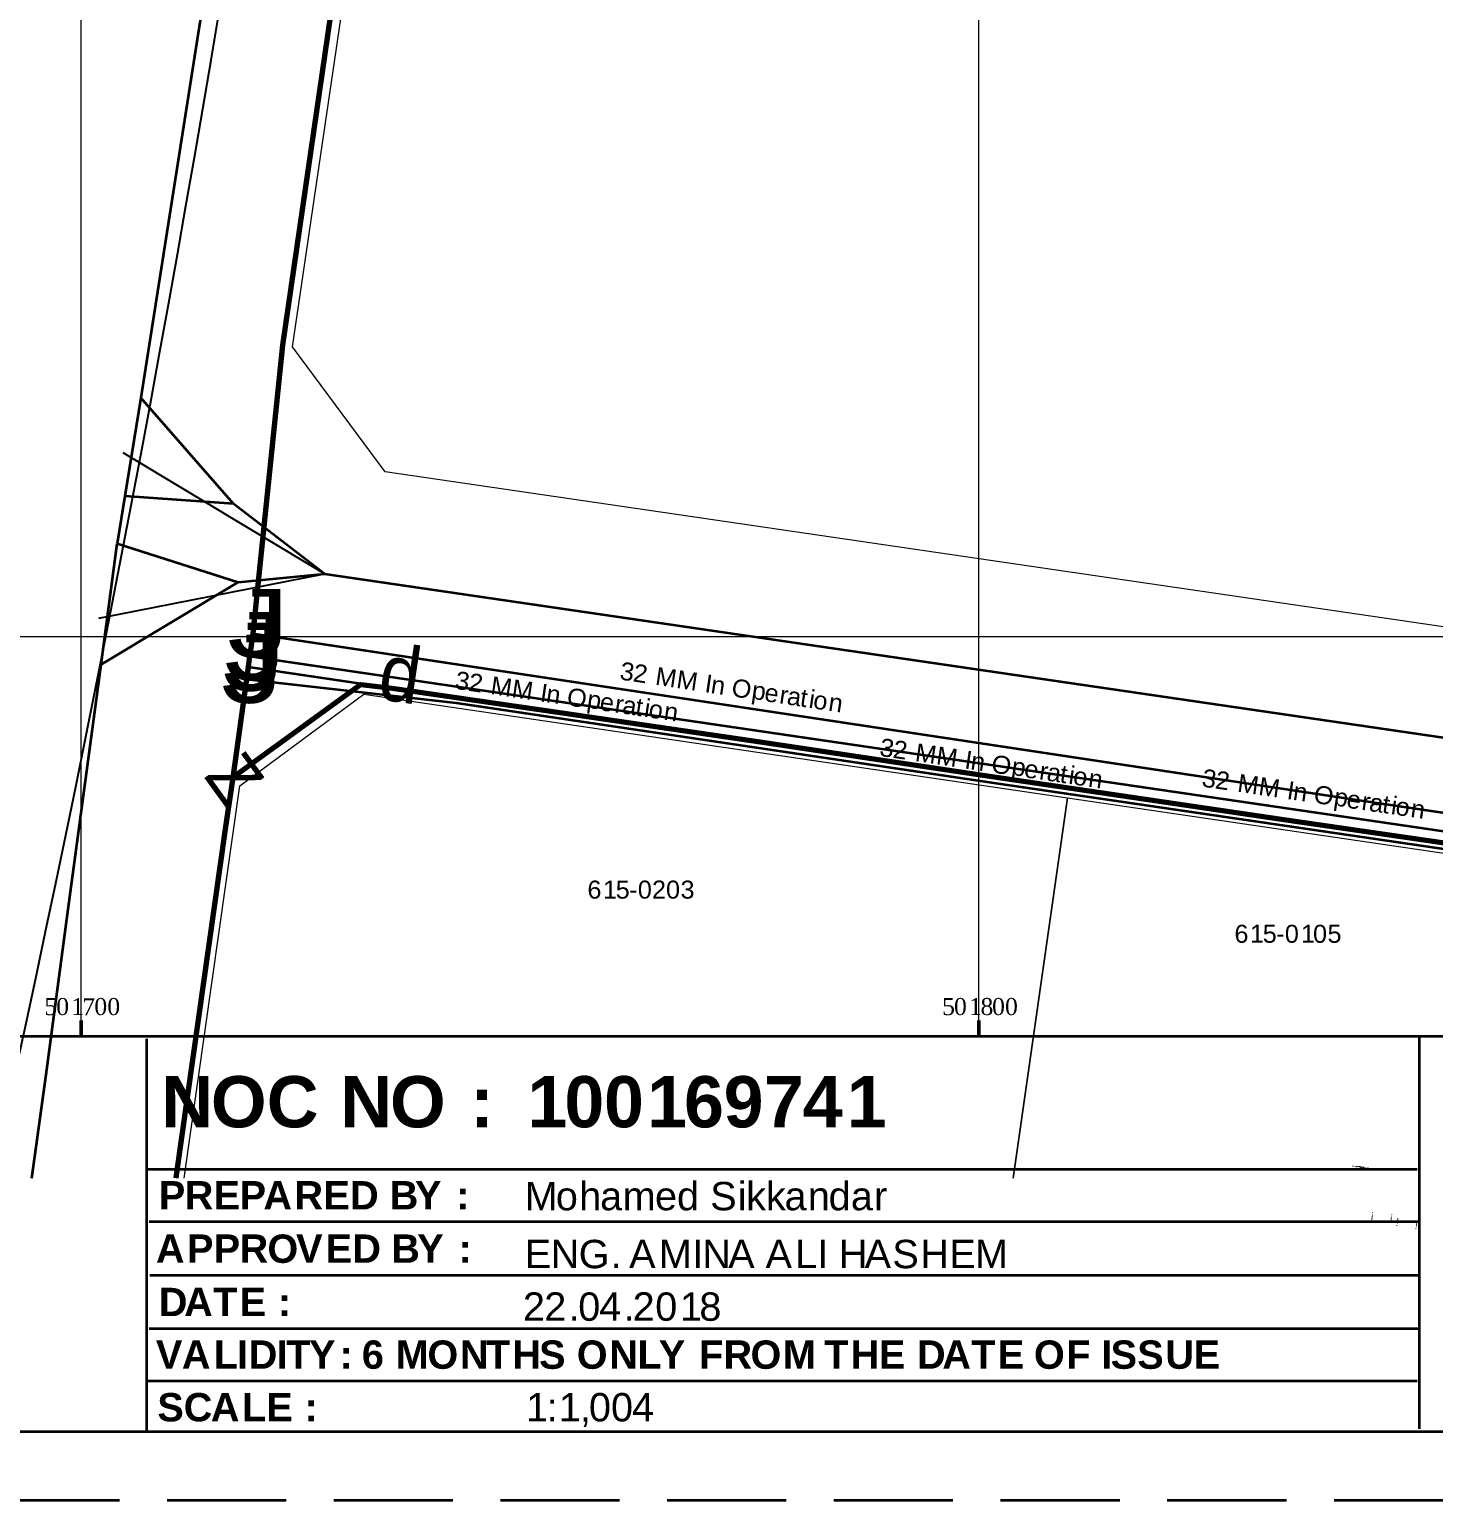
# Model space of a CAD drawing. Header units: inches. Extents: x 0.2 to 23.4, y 0.2 to 16.2.
# Drawn here: x 5.15 to 11.29, y 0.33 to 6.77 of the extents above; entities that cross this region are included whole.
import ezdxf

# ---------------------------------------------------------------- set-up
doc = ezdxf.new("R2010")
doc.units = ezdxf.units.IN
doc.header["$MEASUREMENT"] = 0
doc.linetypes.add('PDF_LineType328c69e9cd564e1fa5a4a7aff3a71530', pattern=[0.729166641831398, 0.5208333134651184, -0.2083333283662796])
doc.layers.add('PDF_Geometry', color=7, linetype='Continuous', true_color=0x4ce600)
doc.layers.add('PDF_Text', color=7, linetype='Continuous')
doc.styles.add('PDF Arial', font='arial.ttf')
doc.styles.add('PDF Arial Bold', font='arialbd.ttf')
doc.styles.add('PDF Times New Roman', font='times.ttf')

msp = doc.modelspace()

# ---------------------------------------------------------------- linework, layer by layer
at = {"layer": 'PDF_Geometry', "color": 254, "linetype": 'PDF_LineType328c69e9cd564e1fa5a4a7aff3a71530', "lineweight": 35, "true_color": 0xcccccc}
msp.add_lwpolyline([(0.3466787338256836, 0.3324839274088542), (0.3466787338256836, 16.19779629177517), (23.04080200195312, 16.19779629177517), (23.04080200195312, 0.3324839274088542), (0.3466787338256836, 0.3324839274088542)], dxfattribs=at)
at = {"layer": 'PDF_Geometry', "color": 7, "lineweight": 35}
for points in [[(0.7300254503885905, 0.6324581570095487), (0.7300254503885905, 15.92448933919271), (22.82412889268663, 15.92448933919271), (22.82412889268663, 0.6324581570095487), (0.7300254503885905, 0.6324581570095487)], [(0.7466926574707031, 2.362311469184028), (0.7466926574707031, 14.77125379774306), (11.68040635850694, 14.77125379774306), (11.68040635850694, 2.362311469184028), (0.7466926574707031, 2.362311469184028)], [(5.660196940104167, 0.6324581570095487), (5.660196940104167, 2.35231187608507)], [(11.22705756293403, 0.6457909478081597), (11.22705756293403, 2.362311469184028)], [(5.666864183213976, 1.782360500759549), (11.21705712212457, 1.782360500759549)], [(5.670197380913629, 1.552380032009549), (11.22039031982422, 1.552380032009549)], [(5.673531002468533, 1.319066365559896), (11.22372436523438, 1.319066365559896)], [(5.670197380913629, 1.08575439453125), (11.22039031982422, 1.08575439453125)], [(5.666864183213976, 0.85577392578125), (11.21705712212457, 0.85577392578125)]]:
    msp.add_lwpolyline(points, dxfattribs=at)
at = {"layer": 'PDF_Geometry', "color": 8, "lineweight": 9, "true_color": 0x6e6e6e}
for points in [[(5.373519897460938, 2.362311469184028), (5.373519897460938, 14.77125379774306)], [(9.300323486328125, 2.362311469184028), (9.300323486328125, 14.77125379774306)], [(0.7466926574707031, 4.112162272135417), (11.68040635850694, 4.112162272135417)]]:
    msp.add_lwpolyline(points, dxfattribs=at)
at = {"layer": 'PDF_Geometry', "color": 86, "lineweight": 70, "true_color": 0x267300}
for points in [[(7.553596496582031, 14.22129991319444), (7.490260654025608, 13.80466885036892), (6.800237019856771, 8.828425089518229), (6.590229458279079, 7.688523186577691), (6.563562181260851, 7.515205383300781), (6.253551483154297, 5.385386996799046), (6.123546600341797, 4.125494215223524)], [(6.123546600341797, 4.125494215223524), (6.116879781087239, 4.07216559516059), (6.110212961832683, 4.025502522786458)], [(6.110212961832683, 4.025502522786458), (6.103545718722874, 3.97884029812283)], [(6.096879323323567, 3.925511678059896), (6.036876678466797, 3.495547824435764)], [(6.103545718722874, 3.97884029812283), (6.096879323323567, 3.925511678059896)], [(6.036876678466797, 3.495547824435764), (6.596896277533637, 3.902179294162326), (6.733567979600695, 3.88551500108507)], [(6.733567979600695, 3.88551500108507), (7.466925726996528, 3.778857760959201), (8.313623216417101, 3.65553453233507), (9.316991170247396, 3.505547417534722), (10.62370300292969, 3.312230428059896), (11.52706824408637, 3.182241651746962), (12.22709231906467, 3.07558356391059)], [(6.036876678466797, 3.495547824435764), (6.003542582194011, 3.268900553385417), (5.790201399061415, 1.765696207682292), (5.786867777506511, 1.742363823784722)]]:
    msp.add_lwpolyline(points, dxfattribs=at)
at = {"layer": 'PDF_Geometry', "color": 8, "lineweight": 35, "true_color": 0x828282}
for points in [[(6.546894497341579, 10.93824513753255), (6.493559943305121, 10.61827341715495), (5.633529663085938, 5.155406528049046), (5.563527001274957, 4.725443522135417), (5.530192481146918, 4.518793741861979)], [(6.04020987616645, 4.692112392849392), (5.633529663085938, 5.155406528049046)], [(6.436890496148004, 4.385471767849392), (6.04020987616645, 4.692112392849392), (5.563527001274957, 4.725443522135417)], [(5.156846364339192, 1.742363823784722), (5.220181359185113, 2.195658365885417), (5.316851721869575, 2.918930901421441), (5.460190243191189, 3.988839043511285), (5.530192481146918, 4.518793741861979)], [(5.530192481146918, 4.518793741861979), (6.060210757785374, 4.348809136284722), (6.436890496148004, 4.385471767849392)], [(6.436890496148004, 4.385471767849392), (12.22709231906467, 3.538877699110243)], [(5.460190243191189, 3.988839043511285), (6.060210757785374, 4.348809136284722)]]:
    msp.add_lwpolyline(points, dxfattribs=at)
at = {"layer": 'PDF_Geometry', "color": 7, "lineweight": 18}
for points in [[(12.22709231906467, 4.022170172797309), (6.703566657172309, 4.832100762261285), (6.296886020236546, 5.378720601399739), (6.96690919664171, 9.921665615505642)], [(5.823536343044704, 1.742363823784722), (6.066878000895183, 3.45888434516059), (6.610229916042751, 3.858850267198351)], [(6.610229916042751, 3.858850267198351), (9.687004089355469, 3.405555725097656), (9.450329250759548, 1.742363823784722)], [(9.450329250759548, 1.742363823784722), (9.687004089355469, 3.405555725097656)], [(9.687004089355469, 3.405555725097656), (12.22709231906467, 3.032254536946615)]]:
    msp.add_lwpolyline(points, dxfattribs=at)
at = {"layer": 'PDF_Geometry', "color": 7, "lineweight": 25}
for points in [[(6.436890496148004, 4.385471767849392), (5.556859758165148, 4.91542731391059)], [(5.450189802381727, 4.19215562608507), (6.436890496148004, 4.385471767849392)], [(6.436890496148004, 4.385471767849392), (12.22709231906467, 3.538877699110243)]]:
    msp.add_lwpolyline(points, dxfattribs=at)
at = {"layer": 'PDF_Geometry', "color": 202, "lineweight": 35, "true_color": 0xa900e6}
for points in [[(6.123546600341797, 4.125494215223524), (11.03038448757595, 3.385557386610243), (12.22709231906467, 3.208905537923177)], [(6.110212961832683, 4.025502522786458), (12.22709231906467, 3.128913031684028)], [(6.096879323323567, 3.925511678059896), (7.013577355278863, 3.822186787923177), (9.383659362792969, 3.468883938259549), (12.22709231906467, 3.052252875434028)], [(6.103545718722874, 3.97884029812283), (6.733567979600695, 3.88551500108507), (9.433662414550781, 3.485549079047309), (12.22709231906467, 3.088916354709201)]]:
    msp.add_lwpolyline(points, dxfattribs=at)
at = {"layer": 'PDF_Geometry', "color": 7, "lineweight": 50}
for points in [[(5.373519897460938, 2.362311469184028), (5.373519897460938, 2.432305230034722)], [(9.300323486328125, 2.362311469184028), (9.300323486328125, 2.432305230034722)]]:
    msp.add_lwpolyline(points, dxfattribs=at)
at = {"layer": 'PDF_Geometry', "color": 7, "lineweight": 25}
msp.add_arc((-85.95890201314975, 22.10077262263639), 93.1928064991829, 347.3978739323605, 355.877282638657, dxfattribs=at)

# ---------------------------------------------------------------- texts
at = {"layer": 'PDF_Text', "color": 1, "true_color": 0xe60000, "attachment_point": 7}
for s, insert, char_height, style in [('\\W1.313683;J', (6.011837005615234, 4.017085075378418), 0.2982687982471867, 'PDF Arial'), ('\\W1.313683;J', (6.011837005615234, 4.017085075378418), 0.2982687982471867, 'PDF Arial'), ('\\W1.313683;J', (6.011837005615234, 4.017085075378418), 0.2982687982471867, 'PDF Arial'), ('\\W1.313683;J', (5.9985032081604, 3.917093276977539), 0.2982687982471867, 'PDF Arial'), ('\\W1.313683;J', (5.9985032081604, 3.917093276977539), 0.2982687982471867, 'PDF Arial'), ('\\W1.313683;J', (5.9985032081604, 3.917093276977539), 0.2982687982471867, 'PDF Arial'), ('\\W1.313683;J', (5.985168933868408, 3.81710147857666), 0.2982687982471867, 'PDF Arial'), ('\\W1.313683;J', (5.985168933868408, 3.81710147857666), 0.2982687982471867, 'PDF Arial'), ('\\W1.313683;J', (5.985168933868408, 3.81710147857666), 0.2982687982471867, 'PDF Arial'), ('\\W1.313683;J', (5.991836547851562, 3.87043023109436), 0.2982687982471867, 'PDF Arial'), ('\\W1.313683;J', (5.991836547851562, 3.87043023109436), 0.2982687982471867, 'PDF Arial'), ('\\W1.313683;J', (5.991836547851562, 3.87043023109436), 0.2982687982471867, 'PDF Arial'), ('\\W1.001188;V', (5.700114250183105, 0.9091678261756897), 0.1240797829038153, 'PDF Arial Bold'), ('\\W1.001408;A', (5.813522815704346, 0.9091678261756897), 0.1240797829038153, 'PDF Arial Bold'), ('\\W0.999938;L', (5.953466415405273, 0.9091678261756897), 0.1240797829038153, 'PDF Arial Bold'), ('\\W0.999554;I', (6.055351734161377, 0.9091678261756897), 0.1240797829038153, 'PDF Arial Bold'), ('\\W1.002794;D', (6.106025218963623, 0.9091678261756897), 0.1240797829038153, 'PDF Arial Bold'), ('\\W0.999554;I', (6.228670597076416, 0.9091678261756897), 0.1240797829038153, 'PDF Arial Bold'), ('\\W0.999597;T', (6.270541191101074, 0.9091678261756897), 0.1240797829038153, 'PDF Arial Bold'), ('\\W1.001282;Y', (6.369887828826904, 0.9091678261756897), 0.1240797829038153, 'PDF Arial Bold'), ('\\W1.001205;6', (6.600819110870361, 0.9070523977279663), 0.1240797829038153, 'PDF Arial Bold'), ('\\W1.001964;M', (6.749050617218018, 0.9091678261756897), 0.1240797829038153, 'PDF Arial Bold'), ('\\W1.001018;O', (6.887630939483643, 0.9070523977279663), 0.1240797829038153, 'PDF Arial Bold'), ('\\W1.001661;N', (7.029619216918945, 0.9091678261756897), 0.1240797829038153, 'PDF Arial Bold'), ('\\W0.999597;T', (7.143799781799316, 0.9091678261756897), 0.1240797829038153, 'PDF Arial Bold'), ('\\W1.000569;H', (7.259429454803467, 0.9091678261756897), 0.1240797829038153, 'PDF Arial Bold'), ('\\W1.000119;S', (7.376318454742432, 0.9069677591323853), 0.1240797829038153, 'PDF Arial Bold'), ('\\W1.001018;O', (7.540908813476562, 0.9070523977279663), 0.1240797829038153, 'PDF Arial Bold'), ('\\W1.001661;N', (7.682896137237549, 0.9091678261756897), 0.1240797829038153, 'PDF Arial Bold'), ('\\W0.999938;L', (7.806641578674316, 0.9091678261756897), 0.1240797829038153, 'PDF Arial Bold'), ('\\W1.001282;Y', (7.899757385253906, 0.9091678261756897), 0.1240797829038153, 'PDF Arial Bold'), ('\\W0.999328;F', (8.076111793518066, 0.9091678261756897), 0.1240797829038153, 'PDF Arial Bold'), ('\\W1.001164;R', (8.182683944702148, 0.9091678261756897), 0.1240797829038153, 'PDF Arial Bold'), ('\\W1.001018;O', (8.300844192504883, 0.9070523977279663), 0.1240797829038153, 'PDF Arial Bold'), ('\\W1.001964;M', (8.442238807678223, 0.9091678261756897), 0.1240797829038153, 'PDF Arial Bold'), ('\\W0.999597;T', (8.623673439025879, 0.9091678261756897), 0.1240797829038153, 'PDF Arial Bold'), ('\\W1.000569;H', (8.739302635192871, 0.9091678261756897), 0.1240797829038153, 'PDF Arial Bold'), ('\\W1.002072;E', (8.862541198730469, 0.9091678261756897), 0.1240797829038153, 'PDF Arial Bold'), ('\\W1.002794;D', (9.029109001159668, 0.9091678261756897), 0.1240797829038153, 'PDF Arial Bold'), ('\\W1.001408;A', (9.139904975891113, 0.9091678261756897), 0.1240797829038153, 'PDF Arial Bold'), ('\\W0.999597;T', (9.266951560974121, 0.9091678261756897), 0.1240797829038153, 'PDF Arial Bold'), ('\\W1.002072;E', (9.382495880126953, 0.9091678261756897), 0.1240797829038153, 'PDF Arial Bold'), ('\\W1.001018;O', (9.540739059448242, 0.9070523977279663), 0.1240797829038153, 'PDF Arial Bold'), ('\\W0.999328;F', (9.68264102935791, 0.9091678261756897), 0.1240797829038153, 'PDF Arial Bold'), ('\\W0.999554;I', (9.835030555725098, 0.9091678261756897), 0.1240797829038153, 'PDF Arial Bold'), ('\\W1.000119;S', (9.876107215881348, 0.9069677591323853), 0.1240797829038153, 'PDF Arial Bold'), ('\\W1.000119;S', (9.99276351928711, 0.9069677591323853), 0.1240797829038153, 'PDF Arial Bold'), ('\\W1.000512;U', (10.11560153961182, 0.9070523977279663), 0.1240797829038153, 'PDF Arial Bold'), ('\\W1.002072;E', (10.23909282684326, 0.9091678261756897), 0.1240797829038153, 'PDF Arial Bold'), ('\\W0.998323;:', (6.503810882568359, 0.9091678261756897), 0.1240797829038153, 'PDF Arial Bold')]:
    msp.add_mtext(s, dxfattribs=dict(at, insert=insert, char_height=char_height, style=style))
at = {"layer": 'PDF_Text', "color": 14, "true_color": 0xa80000, "insert": (6.66388988494873, 3.836193799972534), "char_height": 0.2457728407643608, "attachment_point": 7, "rotation": 351.5010210861193, "style": 'PDF Arial'}
msp.add_mtext('\\W0.927607;\\Q0.00201;d', dxfattribs=at)
msp.add_mtext('\\W0.927607;\\Q0.00201;d', dxfattribs=at)
at = {"layer": 'PDF_Text', "attachment_point": 7, "style": 'PDF Arial'}
for s, insert, char_height, rotation in [('\\W1.001289;\\Q0.00201;3', (7.725546836853027, 3.922899723052979), 0.07874278521554243, 351.50101283700803), ('\\W1.001005;\\Q0.00201;2', (7.783761501312256, 3.915612697601318), 0.07874278521554243, 351.50101283700803), ('\\W1.001289;\\Q0.00199;3', (7.005334854125977, 3.882073879241943), 0.07874278344832204, 351.60098733759827), ('\\W1.001005;\\Q0.00199;2', (7.063561916351318, 3.87488865852356), 0.07874278344832204, 351.60098733759827), ('\\W1.001361;\\Q0.00199;M', (7.160721302032471, 3.86054253578186), 0.07874278344832204, 351.60098733759827), ('\\W1.001361;\\Q0.00201;M', (7.880895137786865, 3.901097297668457), 0.07874278521554243, 351.50101283700803), ('\\W1.001361;\\Q0.00201;M', (7.973195552825928, 3.887304067611694), 0.07874278521554243, 351.50101283700803), ('\\W1.002522;\\Q0.00201;I', (8.097233772277832, 3.868768930435181), 0.07874278521554243, 351.50101283700803), ('\\W1.000360;\\Q0.00201;O', (8.214117050170898, 3.849945783615112), 0.07874278521554243, 351.50101283700803), ('\\W1.001361;\\Q0.00199;M', (7.253045558929443, 3.846911191940308), 0.07874278344832204, 351.60098733759827), ('\\W1.002522;\\Q0.00199;I', (7.377117156982422, 3.828592300415039), 0.07874278344832204, 351.60098733759827), ('\\W1.001151;\\Q0.00199;n', (7.403816223144531, 3.824650049209595), 0.07874278344832204, 351.60098733759827), ('\\W1.000360;\\Q0.00199;O', (7.494030475616455, 3.809973001480103), 0.07874278344832204, 351.60098733759827), ('\\W1.001151;\\Q0.00201;n', (8.123927116394043, 3.864779710769653), 0.07874278521554243, 351.50101283700803), ('\\W1.001468;\\Q0.00201;p', (8.29870319366455, 3.816564321517944), 0.07874278521554243, 351.50101283700803), ('\\W1.001205;\\Q0.00201;e', (8.357892036437988, 3.82851505279541), 0.07874278521554243, 351.50101283700803), ('\\W1.001496;\\Q0.00201;r', (8.423796653747559, 3.819970607757568), 0.07874278521554243, 351.50101283700803), ('\\W1.000182;\\Q0.00201;a', (8.456731796264648, 3.813745737075806), 0.07874278521554243, 351.50101283700803), ('\\W0.998142;\\Q0.00201;t', (8.514127731323242, 3.805711269378662), 0.07874278521554243, 351.50101283700803), ('\\W0.998236;\\Q0.00201;i', (8.55251693725586, 3.800734996795654), 0.07874278521554243, 351.50101283700803), ('\\W1.001469;\\Q0.00199;p', (7.578676223754883, 3.776739358901978), 0.07874278344832204, 351.60098733759827), ('\\W1.001205;\\Q0.00199;e', (7.637843608856201, 3.788792610168457), 0.07874278344832204, 351.60098733759827), ('\\W1.001496;\\Q0.00199;r', (7.703763008117676, 3.780362367630005), 0.07874278344832204, 351.60098733759827), ('\\W1.000182;\\Q0.00199;a', (7.736709594726562, 3.774196147918701), 0.07874278344832204, 351.60098733759827), ('\\W0.998143;\\Q0.00199;t', (7.794120311737061, 3.766262054443359), 0.07874278344832204, 351.60098733759827), ('\\W0.998236;\\Q0.00199;i', (7.832515716552734, 3.761352777481079), 0.07874278344832204, 351.60098733759827), ('\\W1.001058;\\Q0.00199;o', (7.85179615020752, 3.757202625274658), 0.07874278344832204, 351.60098733759827), ('\\W1.001151;\\Q0.00199;n', (7.918193817138672, 3.748702764511108), 0.07874278344832204, 351.60098733759827), ('\\W1.001058;\\Q0.00201;o', (8.571788787841797, 3.796551704406738), 0.07874278521554243, 351.50101283700803), ('\\W1.001151;\\Q0.00201;n', (8.638171195983887, 3.78793478012085), 0.07874278521554243, 351.50101283700803), ('\\W1.001289;\\Q0.00199;3', (8.862066268920898, 3.588766098022461), 0.07874278344832204, 351.60098733759827), ('\\W1.001005;\\Q0.00199;2', (8.920293807983398, 3.581580638885498), 0.07874278344832204, 351.60098733759827), ('\\W1.001361;\\Q0.00199;M', (9.017452239990234, 3.567234516143799), 0.07874278344832204, 351.60098733759827), ('\\W1.001361;\\Q0.00199;M', (9.109776496887207, 3.553603410720825), 0.07874278344832204, 351.60098733759827), ('\\W1.002522;\\Q0.00199;I', (9.233847618103027, 3.535284519195557), 0.07874278344832204, 351.60098733759827), ('\\W1.001151;\\Q0.00199;n', (9.260547637939453, 3.531342029571533), 0.07874278344832204, 351.60098733759827), ('\\W1.000360;\\Q0.00199;O', (9.350762367248535, 3.51666522026062), 0.07874278344832204, 351.60098733759827), ('\\W1.001469;\\Q0.00199;p', (9.435407638549805, 3.483431577682495), 0.07874278344832204, 351.60098733759827), ('\\W1.001205;\\Q0.00199;e', (9.494576454162598, 3.495484828948975), 0.07874278344832204, 351.60098733759827), ('\\W1.001496;\\Q0.00199;r', (9.560493469238281, 3.487055540084839), 0.07874278344832204, 351.60098733759827), ('\\W1.000182;\\Q0.00199;a', (9.593441009521484, 3.480888366699219), 0.07874278344832204, 351.60098733759827), ('\\W0.998143;\\Q0.00199;t', (9.65085220336914, 3.472954273223877), 0.07874278344832204, 351.60098733759827), ('\\W0.998236;\\Q0.00199;i', (9.689248085021973, 3.468044996261597), 0.07874278344832204, 351.60098733759827), ('\\W1.001058;\\Q0.00199;o', (9.708528518676758, 3.463895559310913), 0.07874278344832204, 351.60098733759827), ('\\W1.001151;\\Q0.00199;n', (9.774924278259277, 3.455394983291626), 0.07874278344832204, 351.60098733759827), ('\\W1.001289;\\Q0.00198;3', (10.27193069458008, 3.454615592956543), 0.07874280533795812, 351.7010118092233), ('\\W1.001005;\\Q0.00198;2', (10.33017063140869, 3.447531700134277), 0.07874280533795812, 351.7010118092233), ('\\W1.001361;\\Q0.00198;M', (10.42735385894775, 3.433355331420898), 0.07874280533795812, 351.7010118092233), ('\\W1.001361;\\Q0.00198;M', (10.51970195770264, 3.419885158538818), 0.07874280533795812, 351.7010118092233), ('\\W1.002522;\\Q0.00198;I', (10.64380550384521, 3.401782751083374), 0.07874280533795812, 351.7010118092233), ('\\W1.001151;\\Q0.00198;n', (10.67051124572754, 3.397887706756592), 0.07874280533795812, 351.7010118092233), ('\\W1.000360;\\Q0.00198;O', (10.76075172424316, 3.383367300033569), 0.07874280533795812, 351.7010118092233), ('\\W1.001469;\\Q0.00198;p', (10.84545421600342, 3.350281715393066), 0.07874280533795812, 351.7010118092233), ('\\W1.001205;\\Q0.00198;e', (10.90460205078125, 3.362439155578613), 0.07874280533795812, 351.7010118092233), ('\\W1.001496;\\Q0.00198;r', (10.97053527832031, 3.354123830795288), 0.07874280533795812, 351.7010118092233), ('\\W0.998142;\\Q0.00198;t', (11.06091594696045, 3.340180397033691), 0.07874280533795812, 351.7010118092233), ('\\W0.998236;\\Q0.00198;i', (11.09932136535645, 3.335338354110718), 0.07874280533795812, 351.7010118092233), ('\\W1.000182;\\Q0.00198;a', (11.00349235534668, 3.348013877868652), 0.07874280533795812, 351.7010118092233), ('\\W1.001058;\\Q0.00198;o', (11.11860847473145, 3.331222295761108), 0.07874280533795812, 351.7010118092233), ('\\W1.001151;\\Q0.00198;n', (11.18502044677734, 3.322838068008423), 0.07874280533795812, 351.7010118092233), ('\\W0.836953;\\Q0.00164;!', (11.02854537963867, 1.594279170036316), 0.03579220587236532, 172.9008034491179), ('\\W0.836953;\\Q0.00190;!', (11.11185646057129, 1.584099769592285), 0.03579218545273995, 172.00095752221318), ('\\W0.836953;\\Q0.00192;!', (11.12225532531738, 1.534034132957458), 0.03579218793541742, 351.8009797809587), ('\\W0.836953;\\Q0.00192;!', (11.20559120178223, 1.52070140838623), 0.03579218793541742, 351.8009797809587)]:
    msp.add_mtext(s, dxfattribs=dict(at, insert=insert, char_height=char_height, rotation=rotation))
at = {"layer": 'PDF_Text', "color": 204, "true_color": 0x8400a8, "insert": (5.906764984130859, 3.500163078308105), "char_height": 0.2147366976372773, "attachment_point": 7, "rotation": 305.9032790448542, "style": 'PDF Arial'}
msp.add_mtext('\\W0.961887;\\Q0.00655;Z', dxfattribs=at)
msp.add_mtext('\\W0.961887;\\Q0.00655;Z', dxfattribs=at)
at = {"layer": 'PDF_Text', "attachment_point": 7}
for s, insert, char_height, style in [('\\W0.998941;6', (7.587733268737793, 2.964228630065918), 0.07874301791889593, 'PDF Arial'), ('\\W1.000949;1', (7.655570030212402, 2.965571165084839), 0.07874301791889593, 'PDF Arial'), ('\\W1.001554;5', (7.711485862731934, 2.964228630065918), 0.07874301791889593, 'PDF Arial'), ('\\W1.001712;0', (7.808144569396973, 2.964228630065918), 0.07874301791889593, 'PDF Arial'), ('\\W1.001005;2', (7.870182514190674, 2.965571165084839), 0.07874301791889593, 'PDF Arial'), ('\\W1.001712;0', (7.931467533111572, 2.964228630065918), 0.07874301791889593, 'PDF Arial'), ('\\W1.001289;3', (7.994848251342773, 2.96417498588562), 0.07874301791889593, 'PDF Arial'), ('\\W1.000575;-', (7.770406723022461, 2.965571165084839), 0.07874301791889593, 'PDF Arial'), ('\\W0.998941;6', (10.41783237457275, 2.770911455154419), 0.07874301791889593, 'PDF Arial'), ('\\W1.000949;1', (10.48566913604736, 2.77225399017334), 0.07874301791889593, 'PDF Arial'), ('\\W1.001554;5', (10.54158496856689, 2.770911455154419), 0.07874301791889593, 'PDF Arial'), ('\\W1.001712;0', (10.63824367523193, 2.770911455154419), 0.07874301791889593, 'PDF Arial'), ('\\W1.000949;1', (10.708984375, 2.77225399017334), 0.07874301791889593, 'PDF Arial'), ('\\W1.001712;0', (10.76156616210938, 2.770911455154419), 0.07874301791889593, 'PDF Arial'), ('\\W1.001554;5', (10.82489395141602, 2.770911455154419), 0.07874301791889593, 'PDF Arial'), ('\\W1.000575;-', (10.60050582885742, 2.77225399017334), 0.07874301791889593, 'PDF Arial'), ('\\W0.999518;5', (5.212111473083496, 2.454808235168457), 0.07449970385641791, 'PDF Times New Roman'), ('\\W0.999474;0', (5.264151096343994, 2.454808235168457), 0.07449970385641791, 'PDF Times New Roman'), ('\\W0.999009;1', (5.329730033874512, 2.45609712600708), 0.07449970385641791, 'PDF Times New Roman'), ('\\W1.002049;7', (5.377582550048828, 2.454593420028687), 0.07449970385641791, 'PDF Times New Roman'), ('\\W0.999474;0', (5.430803775787354, 2.454808235168457), 0.07449970385641791, 'PDF Times New Roman'), ('\\W0.999474;0', (5.487465858459473, 2.454808235168457), 0.07449970385641791, 'PDF Times New Roman'), ('\\W0.999518;5', (9.138916015625, 2.454808235168457), 0.07449970385641791, 'PDF Times New Roman'), ('\\W0.999474;0', (9.19095516204834, 2.454808235168457), 0.07449970385641791, 'PDF Times New Roman'), ('\\W0.999009;1', (9.256532669067383, 2.45609712600708), 0.07449970385641791, 'PDF Times New Roman'), ('\\W0.996890;8', (9.306964874267578, 2.454808235168457), 0.07449970385641791, 'PDF Times New Roman'), ('\\W0.999474;0', (9.357608795166016, 2.454808235168457), 0.07449970385641791, 'PDF Times New Roman'), ('\\W0.999474;0', (9.414270401000977, 2.454808235168457), 0.07449970385641791, 'PDF Times New Roman'), ('\\W1.001661;N', (5.723454475402832, 1.96541166305542), 0.2242982098574026, 'PDF Arial Bold'), ('\\W1.001018;O', (5.940464019775391, 1.96158754825592), 0.2242982098574026, 'PDF Arial Bold'), ('\\W1.001239;C', (6.184999942779541, 1.96158754825592), 0.2242982098574026, 'PDF Arial Bold'), ('\\W1.001661;N', (6.506721019744873, 1.96541166305542), 0.2242982098574026, 'PDF Arial Bold'), ('\\W1.001018;O', (6.723730564117432, 1.96158754825592), 0.2242982098574026, 'PDF Arial Bold'), ('\\W1.000662;1', (7.325039863586426, 1.96541166305542), 0.2242982098574026, 'PDF Arial Bold'), ('\\W1.002139;0', (7.486732006072998, 1.96158754825592), 0.2242982098574026, 'PDF Arial Bold'), ('\\W1.002139;0', (7.660052299499512, 1.96158754825592), 0.2242982098574026, 'PDF Arial Bold'), ('\\W1.000662;1', (7.848331451416016, 1.96541166305542), 0.2242982098574026, 'PDF Arial Bold'), ('\\W1.001205;6', (8.010176658630371, 1.96158754825592), 0.2242982098574026, 'PDF Arial Bold'), ('\\W1.001205;9', (8.18346118927002, 1.961434602737427), 0.2242982098574026, 'PDF Arial Bold'), ('\\W1.000802;7', (8.360147476196289, 1.96541166305542), 0.2242982098574026, 'PDF Arial Bold'), ('\\W1.001341;4', (8.529300689697266, 1.96541166305542), 0.2242982098574026, 'PDF Arial Bold'), ('\\W1.000662;1', (8.721593856811523, 1.96541166305542), 0.2242982098574026, 'PDF Arial Bold'), ('\\W0.998323;:', (7.07417106628418, 1.96541166305542), 0.2242982098574026, 'PDF Arial Bold'), ('\\W1.001346;P', (5.712809562683105, 1.60577392578125), 0.1240797829038153, 'PDF Arial Bold'), ('\\W1.001164;R', (5.826218605041504, 1.60577392578125), 0.1240797829038153, 'PDF Arial Bold'), ('\\W1.002072;E', (5.952789306640625, 1.60577392578125), 0.1240797829038153, 'PDF Arial Bold'), ('\\W1.001346;P', (6.066113471984863, 1.60577392578125), 0.1240797829038153, 'PDF Arial Bold'), ('\\W1.001408;A', (6.170159816741943, 1.60577392578125), 0.1240797829038153, 'PDF Arial Bold'), ('\\W1.001164;R', (6.306177616119385, 1.60577392578125), 0.1240797829038153, 'PDF Arial Bold'), ('\\W1.002072;E', (6.432748317718506, 1.60577392578125), 0.1240797829038153, 'PDF Arial Bold'), ('\\W1.002794;D', (6.549321174621582, 1.60577392578125), 0.1240797829038153, 'PDF Arial Bold'), ('\\W1.000781;B', (6.722809314727783, 1.60577392578125), 0.1240797829038153, 'PDF Arial Bold'), ('\\W1.001282;Y', (6.833181858062744, 1.60577392578125), 0.1240797829038153, 'PDF Arial Bold'), ('\\W0.998323;:', (7.013767719268799, 1.60577392578125), 0.1240797829038153, 'PDF Arial Bold'), ('\\W1.001361;M', (7.313118934631348, 1.602440714836121), 0.1240797829038153, 'PDF Arial'), ('\\W1.001058;o', (7.44933032989502, 1.600409865379333), 0.1240797829038153, 'PDF Arial'), ('\\W1.001767;h', (7.551659107208252, 1.602440714836121), 0.1240797829038153, 'PDF Arial'), ('\\W1.000182;a', (7.643155574798584, 1.600409865379333), 0.1240797829038153, 'PDF Arial'), ('\\W0.999575;m', (7.741644859313965, 1.602440714836121), 0.1240797829038153, 'PDF Arial'), ('\\W1.001205;e', (7.883220195770264, 1.600409865379333), 0.1240797829038153, 'PDF Arial'), ('\\W1.000382;d', (7.979455947875977, 1.600409865379333), 0.1240797829038153, 'PDF Arial'), ('\\W1.002574;S', (8.124640464782715, 1.600325226783752), 0.1240797829038153, 'PDF Arial'), ('\\W0.998236;i', (8.24502182006836, 1.602440714836121), 0.1240797829038153, 'PDF Arial'), ('\\W1.000455;k', (8.281684875488281, 1.602440714836121), 0.1240797829038153, 'PDF Arial'), ('\\W1.000455;k', (8.3683443069458, 1.602440714836121), 0.1240797829038153, 'PDF Arial'), ('\\W1.000182;a', (8.449755668640137, 1.600409865379333), 0.1240797829038153, 'PDF Arial'), ('\\W1.001151;n', (8.5515775680542, 1.602440714836121), 0.1240797829038153, 'PDF Arial'), ('\\W1.000382;d', (8.642735481262207, 1.600409865379333), 0.1240797829038153, 'PDF Arial'), ('\\W1.000182;a', (8.73973274230957, 1.600409865379333), 0.1240797829038153, 'PDF Arial'), ('\\W1.001496;r', (8.841385841369629, 1.602440714836121), 0.1240797829038153, 'PDF Arial'), ('\\W1.001408;A', (5.700198650360107, 1.372461915016174), 0.1240797829038153, 'PDF Arial Bold'), ('\\W1.001346;P', (5.836132049560547, 1.372461915016174), 0.1240797829038153, 'PDF Arial Bold'), ('\\W1.001346;P', (5.952789306640625, 1.372461915016174), 0.1240797829038153, 'PDF Arial Bold'), ('\\W1.001164;R', (6.066198348999023, 1.372461915016174), 0.1240797829038153, 'PDF Arial Bold'), ('\\W1.001018;O', (6.187690734863281, 1.370346426963806), 0.1240797829038153, 'PDF Arial Bold'), ('\\W1.001188;V', (6.313395500183105, 1.372461915016174), 0.1240797829038153, 'PDF Arial Bold'), ('\\W1.002072;E', (6.442748069763184, 1.372461915016174), 0.1240797829038153, 'PDF Arial Bold'), ('\\W1.002794;D', (6.55932092666626, 1.372461915016174), 0.1240797829038153, 'PDF Arial Bold'), ('\\W1.000781;B', (6.729475498199463, 1.372461915016174), 0.1240797829038153, 'PDF Arial Bold'), ('\\W1.001282;Y', (6.843181610107422, 1.372461915016174), 0.1240797829038153, 'PDF Arial Bold'), ('\\W0.998323;:', (7.023767471313477, 1.372461915016174), 0.1240797829038153, 'PDF Arial Bold'), ('\\W1.000333;E', (7.313965320587158, 1.349129557609558), 0.1240797829038153, 'PDF Arial'), ('\\W1.001090;N', (7.426781177520752, 1.349129557609558), 0.1240797829038153, 'PDF Arial'), ('\\W0.999963;G', (7.549458503723145, 1.34701406955719), 0.1240797829038153, 'PDF Arial'), ('\\W1.003087;A', (7.769960880279541, 1.349129557609558), 0.1240797829038153, 'PDF Arial'), ('\\W1.001361;M', (7.899737358093262, 1.349129557609558), 0.1240797829038153, 'PDF Arial'), ('\\W1.002522;I', (8.046359062194824, 1.349129557609558), 0.1240797829038153, 'PDF Arial'), ('\\W1.001090;N', (8.090058326721191, 1.349129557609558), 0.1240797829038153, 'PDF Arial'), ('\\W1.003087;A', (8.20325756072998, 1.349129557609558), 0.1240797829038153, 'PDF Arial'), ('\\W1.003087;A', (8.366578102111816, 1.349129557609558), 0.1240797829038153, 'PDF Arial'), ('\\W1.001329;L', (8.496183395385742, 1.349129557609558), 0.1240797829038153, 'PDF Arial'), ('\\W1.002522;I', (8.59298038482666, 1.349129557609558), 0.1240797829038153, 'PDF Arial'), ('\\W1.000571;H', (8.68735408782959, 1.349129557609558), 0.1240797829038153, 'PDF Arial'), ('\\W1.003087;A', (8.799875259399414, 1.349129557609558), 0.1240797829038153, 'PDF Arial'), ('\\W1.002574;S', (8.92124080657959, 1.34701406955719), 0.1240797829038153, 'PDF Arial'), ('\\W1.000571;H', (9.043991088867188, 1.349129557609558), 0.1240797829038153, 'PDF Arial'), ('\\W1.000333;E', (9.170476913452148, 1.349129557609558), 0.1240797829038153, 'PDF Arial'), ('\\W1.001361;M', (9.28295612335205, 1.349129557609558), 0.1240797829038153, 'PDF Arial'), ('\\W0.998831;.', (7.689298629760742, 1.349129557609558), 0.1240797829038153, 'PDF Arial'), ('\\W1.002794;D', (5.712725162506104, 1.139148235321045), 0.1240797829038153, 'PDF Arial Bold'), ('\\W1.001408;A', (5.823521137237549, 1.139148235321045), 0.1240797829038153, 'PDF Arial Bold'), ('\\W0.999597;T', (5.950567245483398, 1.139148235321045), 0.1240797829038153, 'PDF Arial Bold'), ('\\W1.002072;E', (6.06611156463623, 1.139148235321045), 0.1240797829038153, 'PDF Arial Bold'), ('\\W0.998323;:', (6.233833312988281, 1.139148235321045), 0.1240797829038153, 'PDF Arial Bold'), ('\\W1.001005;2', (7.305416584014893, 1.119149088859558), 0.1240797829038153, 'PDF Arial'), ('\\W1.001005;2', (7.39874267578125, 1.119149088859558), 0.1240797829038153, 'PDF Arial'), ('\\W1.001712;0', (7.547429084777832, 1.11703360080719), 0.1240797829038153, 'PDF Arial'), ('\\W1.000981;4', (7.639094829559326, 1.119149088859558), 0.1240797829038153, 'PDF Arial'), ('\\W1.001005;2', (7.785379409790039, 1.119149088859558), 0.1240797829038153, 'PDF Arial'), ('\\W1.001712;0', (7.884069919586182, 1.11703360080719), 0.1240797829038153, 'PDF Arial'), ('\\W1.000949;1', (7.992409706115723, 1.119149088859558), 0.1240797829038153, 'PDF Arial'), ('\\W1.001422;8', (8.077219009399414, 1.11703360080719), 0.1240797829038153, 'PDF Arial'), ('\\W0.998831;.', (7.505982398986816, 1.119149088859558), 0.1240797829038153, 'PDF Arial'), ('\\W0.998831;.', (7.745963096618652, 1.119149088859558), 0.1240797829038153, 'PDF Arial'), ('\\W1.000119;S', (5.706461906433105, 0.6769872903823853), 0.1240797829038153, 'PDF Arial Bold'), ('\\W1.001239;C', (5.821732521057129, 0.6770719289779663), 0.1240797829038153, 'PDF Arial Bold'), ('\\W1.001408;A', (5.940178394317627, 0.6791873574256897), 0.1240797829038153, 'PDF Arial Bold'), ('\\W0.999938;L', (6.076788902282715, 0.6791873574256897), 0.1240797829038153, 'PDF Arial Bold'), ('\\W1.002072;E', (6.182768821716309, 0.6791873574256897), 0.1240797829038153, 'PDF Arial Bold'), ('\\W1.000949;1', (7.319128036499023, 0.6791212558746338), 0.1240797829038153, 'PDF Arial'), ('\\W0.998831;:', (7.409237861633301, 0.6791212558746338), 0.1240797829038153, 'PDF Arial'), ('\\W1.000949;1', (7.462450504302979, 0.6791212558746338), 0.1240797829038153, 'PDF Arial'), ('\\W1.001712;0', (7.594091892242432, 0.6770058274269104), 0.1240797829038153, 'PDF Arial'), ('\\W1.001712;0', (7.690751552581787, 0.6770058274269104), 0.1240797829038153, 'PDF Arial'), ('\\W1.000981;4', (7.782417297363281, 0.6791212558746338), 0.1240797829038153, 'PDF Arial'), ('\\W0.998323;:', (6.350490570068359, 0.6791873574256897), 0.1240797829038153, 'PDF Arial Bold'), ('\\W1.000147;,', (7.554623603820801, 0.6545820236206055), 0.1240797829038153, 'PDF Arial')]:
    msp.add_mtext(s, dxfattribs=dict(at, insert=insert, char_height=char_height, style=style))
at = {"layer": 'PDF_Text', "color": 222, "true_color": 0xe600a9, "attachment_point": 7, "style": 'PDF Arial'}
for s, insert, char_height, rotation in [('\\W0.836953;\\Q-0.00027;!', (10.9338960647583, 1.800607800483704), 0.03578797633599277, 269.09986533764413), ('\\W0.836953;\\Q-0.00040;!', (10.95078563690186, 1.797269463539124), 0.03578796464118623, 267.99980073020953), ('\\W0.836953;\\Q-0.00036;!', (10.97072601318359, 1.793938398361206), 0.03578797741874343, 268.2998314535109)]:
    msp.add_mtext(s, dxfattribs=dict(at, insert=insert, char_height=char_height, rotation=rotation))

doc.saveas('drawing.dxf')
